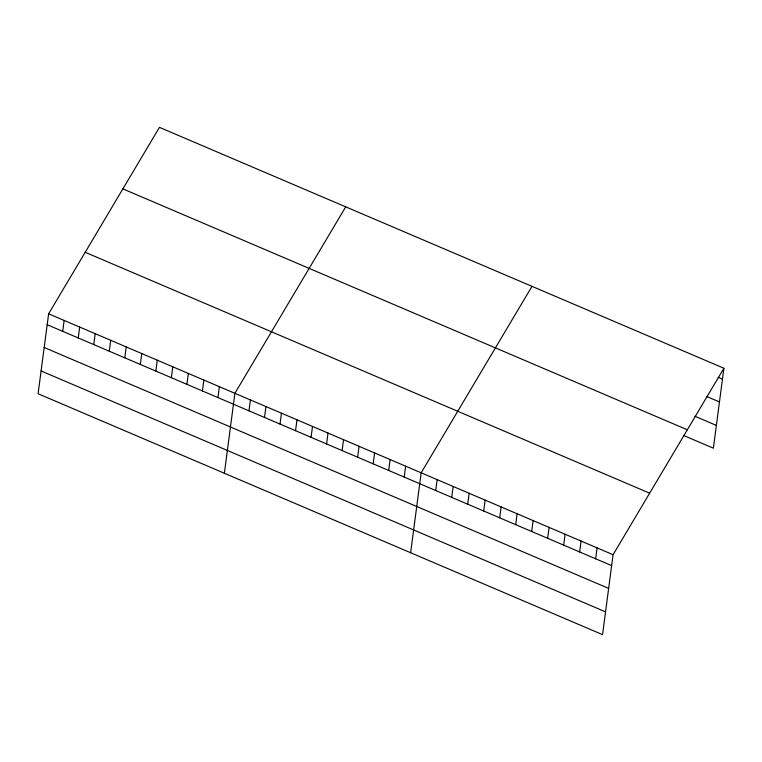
<?xml version="1.0" encoding="UTF-8"?>
<svg xmlns="http://www.w3.org/2000/svg" width="762" height="762" viewBox="0 0 762 762"><rect width="100%" height="100%" fill="white"/><g stroke="black" fill="none" stroke-linecap="round" stroke-linejoin="round"><path stroke-width="1.14" d="M48.625 313.811L38.1 393.744L602.552 634.651L613.077 554.717L723.9 368.256L159.448 127.349L48.625 313.811L613.077 554.717M62.713 331.337L64.141 320.44M78.238 337.957L79.667 327.06M93.755 344.586L95.193 333.689M109.28 351.206L110.709 340.309M124.806 357.835L126.235 346.939M140.322 364.455L141.761 353.558M155.848 371.084L157.277 360.188M171.364 377.704L172.803 366.808M186.89 384.334L188.328 373.437M202.416 390.954L203.845 380.057M217.932 397.583L219.37 386.686M224.371 473.24L234.896 393.306L345.719 206.845M248.983 410.832L250.412 399.936M264.5 417.452L265.938 406.556M280.025 424.082L281.464 413.185M295.551 430.701L296.98 419.805M311.067 437.331L312.506 426.434M326.593 443.951L328.031 433.054M342.119 450.58L343.548 439.684M357.635 457.21L359.073 446.303M373.161 463.829L374.599 452.933M388.687 470.459L390.115 459.562M404.203 477.079L405.641 466.182M410.642 552.745L421.167 472.811L531.99 286.35M435.721 490.528L437.159 479.631M451.714 497.357L453.152 486.461M467.706 504.177L469.144 493.281M483.699 511.007L485.137 500.11M499.691 517.836L501.129 506.94M515.683 524.656L517.122 513.759M531.676 531.485L533.114 520.589M547.668 538.305L549.107 527.409M563.661 545.135L565.099 534.238M579.653 551.964L581.092 541.068M595.646 558.784L597.084 547.888M723.9 368.256L713.375 448.189L683.524 435.445M718.204 377.333L722.462 379.152M706.669 396.469L719.461 401.936M695.049 416.309L716.375 425.406M122.873 188.881L687.324 429.787M85.192 252.279L649.653 493.185M47.187 324.707L611.648 565.614M44.186 347.491L608.648 588.397M41.1 370.961L605.552 611.867"/></g></svg>
